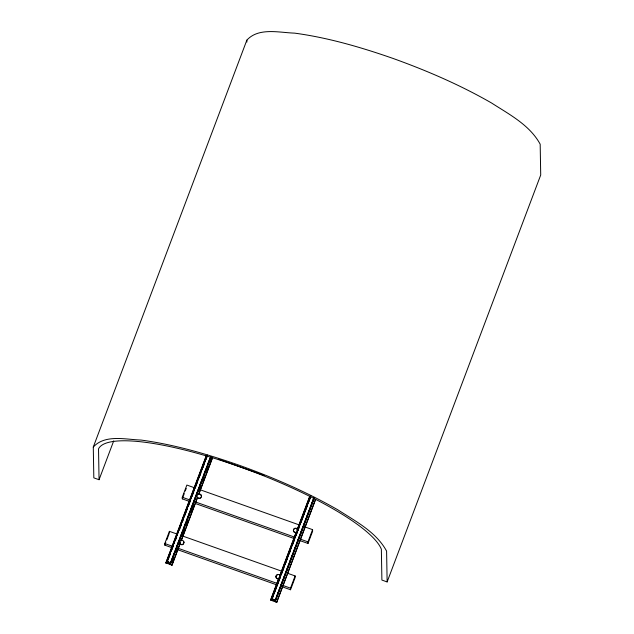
<?xml version="1.0" encoding="UTF-8"?>
<svg xmlns="http://www.w3.org/2000/svg" width="634" height="634" viewBox="0 0 634 634"><rect width="100%" height="100%" fill="white"/><g stroke="black" fill="none" stroke-linecap="round" stroke-linejoin="round"><path stroke-width="0.95" d="M93.285 447.041L246.864 40.132C258.609 27.207 279.222 32.651 294.628 33.134C328.246 37.691 360.96 47.265 392.929 58.399C426.92 70.62 460.229 84.996 491.572 103.009C509.26 114.397 529.77 125.049 540.176 144.195L540.715 175.016L387.136 581.925L381.898 580.07L381.359 549.25A151.526 33.959 20.7 0 0 239.375 466.648A151.526 33.959 20.7 0 0 98.524 448.904L99.055 479.716L93.824 477.862L93.285 447.041C105.022 434.116 125.635 439.56 141.049 440.051C174.667 444.6 207.381 454.182 239.351 465.308C273.341 477.529 306.642 491.913 337.993 509.926C355.682 521.314 376.192 531.958 386.597 551.104L387.136 581.925M99.055 479.716L113.716 440.876M172.274 547.8L164.824 545.153L164.792 543.544L169.405 531.34L176.854 533.986M188.813 501.185L182.291 498.871L182.267 497.262L186.871 485.058L195.256 488.029L197.657 481.539M164.824 545.153L165.807 542.538M166.797 539.922L169.104 533.82M182.291 498.871L184.264 493.64M185.255 491.025L186.245 488.41M180.46 542.878L172.068 565.116L165.815 562.921L206.367 455.426M165.95 562.992L206.518 455.434M165.87 562.881C169.714 564.228 168.493 563.016 166.916 561.573L206.779 455.949M167.273 561.042L207.136 455.426M166.964 561.542L207.532 455.069M167.939 560.29L170.387 553.807M171.782 550.098L173.534 545.47M175.634 539.906L176.68 537.125M179.477 529.715L181.578 524.159M182.624 521.378L183.678 518.596M184.375 516.742L187.521 508.405M188.219 506.55L190.668 500.067M192.07 496.359L193.814 491.73M199.06 477.83L200.812 473.202M202.904 467.638L203.958 464.865M206.05 459.301L207.104 456.52M167.78 563.452L168.478 561.597M172.068 565.116C166.37 563.063 171.576 563.808 170.483 562.738L210.345 457.114M170.086 564.268L174.976 551.295M176.727 546.666L178.828 541.103M180.222 537.402L182.671 530.912M183.369 529.057L185.817 522.574M187.22 518.866L189.669 512.383M190.366 510.529L198.41 489.218M199.456 486.444L202.254 479.027M204.005 474.398L206.105 468.835M207.5 465.134L209.252 460.498M170.586 563.333L210.528 457.74M170.895 562.984L211.106 456.44M170.903 563.38L211.114 456.837M172.607 562.199L174.35 557.563M176.45 552.008L177.496 549.226M182.743 535.334L185.191 528.843M186.594 525.142L188.338 520.506M191.135 513.096L192.189 510.315M192.887 508.46L193.933 505.686M199.876 489.931L200.93 487.158M203.023 481.594L204.774 476.966M206.874 471.403L208.618 466.775M210.02 463.066L211.764 458.43M171.917 565.108L180.31 542.783M181.007 540.937L197.443 497.389M198.49 494.694L212.477 457.55M181.506 540.105L197.594 497.484M198.989 493.775L212.628 457.645M293.376 530.476L293.851 529.216L295 528.471M315.637 499.441L276.749 602.3L270.559 600.065L278.952 577.828M279.998 575.046L296.086 532.425M297.132 529.652L309.725 496.295M310.486 495.899L271.669 598.742C272.929 600.018 274.799 601.428 270.71 600.073L279.103 577.836M280.149 575.141L296.236 532.441M296.934 530.674L309.875 496.303M271.677 599.138L310.494 496.295M271.915 599.281L310.89 495.939M271.994 599.312L273.745 594.676M274.443 592.822L276.892 586.339M277.589 584.485L280.038 578.002M281.433 574.293L283.881 567.81M285.284 564.101L287.028 559.473M289.128 553.91L290.174 551.128M292.274 545.573L294.374 540.017M296.126 535.381L297.172 532.6M297.869 530.753L298.923 527.971M301.015 522.408L304.161 514.071M304.867 512.217L307.316 505.734M308.71 502.025L310.462 497.397M276.82 602.284C271.122 600.232 276.329 600.977 275.235 599.899L313.703 497.991M274.839 601.436L275.885 598.654M276.59 596.8L279.737 588.463M280.434 586.609L282.883 580.126M283.58 578.271L288.478 565.298M289.524 562.516L292.322 555.107M293.724 551.406L295.468 546.77M296.87 543.061L299.319 536.578M300.714 532.869L303.163 526.386M303.86 524.532L306.309 518.049M307.007 516.195L310.161 507.858M310.858 506.003L314.004 497.666M275.338 600.493L314.155 497.658M275.418 600.525L314.234 497.682M275.655 600.549L314.472 497.706M276.67 602.276L315.486 499.346M282.146 586.783L290.531 589.755L290.499 588.146L295.111 575.941L287.662 573.294M299.62 540.493L307.997 543.473L307.973 541.864L312.578 529.652L304.201 526.68M290.531 589.755L295.135 577.55L295.111 575.941M307.997 543.473L312.61 531.26L312.578 529.652M200.986 497.428L199.837 498.173L198.458 498.126L197.38 497.302L197 496.018L197.475 494.758L198.616 494.013L199.995 494.06L201.081 494.885L201.461 496.168L200.986 497.698L199.845 498.443L198.466 498.395L197.38 497.571M183.511 543.718L182.37 544.463L180.991 544.416L179.905 543.592M277.526 574.761L276.384 575.506L275.909 576.766L276.289 578.049L277.367 578.874L278.746 578.921M279.887 577.907L278.746 578.652L277.367 578.604L276.281 577.78L275.901 576.496L276.376 575.236L277.526 574.491L278.905 574.539L279.99 575.363L280.363 576.655M271.669 598.742L275.235 599.899M296.213 532.37L294.834 532.322L293.748 531.498M296.221 532.639L294.842 532.592L293.756 531.76L293.376 530.206L293.851 528.954L294.992 528.201L296.371 528.249L297.457 529.081L297.837 530.365M218.389 459.19L264.013 475.381M199.908 489.678L299.541 525.031M182.267 497.262L189.717 499.901M194.369 501.557L294.937 537.236M300.524 539.217L307.973 541.864M195.327 503.491L294.033 538.512M182.441 535.968L282.075 571.313M164.792 543.544L172.242 546.191M177.829 548.172L277.462 583.526M283.049 585.507L290.499 588.146M176.926 549.448L276.559 584.802M167.321 561.613L170.483 562.738M296.379 528.518L297.465 529.342M200.003 494.33L201.089 495.154L201.461 496.438M183.614 541.436L183.995 542.728M246.864 40.132L246.895 42.058M169.405 531.34L169.429 532.948M180.001 541.048L179.533 542.3L179.913 543.853L180.999 544.685L182.378 544.733L183.519 543.98L183.987 542.458L183.614 541.167L182.529 540.342L181.15 540.295L180.001 541.048"/></g></svg>
